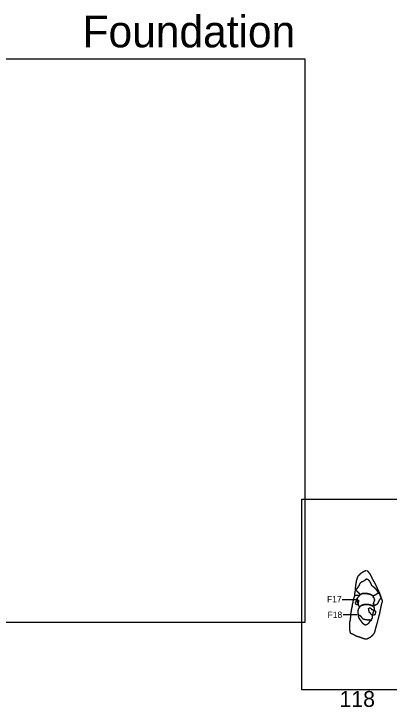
# Model space of a CAD drawing. Extents: x -623 to -500, y -307 to -252.
# Drawn here: x -549.12 to -537.31, y -276.34 to -254.53 of the extents above; entities that cross this region are included whole.
import ezdxf

# ---------------------------------------------------------------- set-up
doc = ezdxf.new("R2010")
doc.units = 0
for name, color, linetype in [('Feature Numbers', 7, 'Continuous'), ('Foundation Outline', 7, 'Continuous'), ('Post Remains', 7, 'Continuous'), ('Posthole', 7, 'Continuous'), ('Postmold', 7, 'Continuous'), ('Quadrat Lines', 7, 'Continuous'), ('Quadrat Numbers', 7, 'Continuous'), ('Stone', 7, 'Continuous'), ('Text', 7, 'Continuous')]:
    doc.layers.add(name, color=color, linetype=linetype)

msp = doc.modelspace()

# ---------------------------------------------------------------- linework, layer by layer
at = {"layer": 'Feature Numbers'}
for p, q in [((-538.795, -272.959), (-538.283, -272.959)), ((-538.762, -273.431), (-538.323, -273.431))]:
    msp.add_line(p, q, dxfattribs=at)
at = {"layer": 'Foundation Outline'}
msp.add_lwpolyline([(-589.96, -273.669), (-539.96, -273.669), (-539.96, -255.96), (-589.96, -255.96)], close=True, dxfattribs=at)
at = {"layer": 'Post Remains'}
for points in [[(-537.937, -273.218), (-537.908, -273.22), (-537.886, -273.235), (-537.873, -273.258), (-537.861, -273.27), (-537.846, -273.275), (-537.826, -273.276), (-537.793, -273.278), (-537.779, -273.296), (-537.758, -273.309), (-537.746, -273.324), (-537.736, -273.351), (-537.743, -273.373), (-537.753, -273.389), (-537.756, -273.409), (-537.762, -273.425), (-537.773, -273.443), (-537.791, -273.448), (-537.806, -273.452), (-537.828, -273.453), (-537.848, -273.452), (-537.862, -273.442), (-537.874, -273.425), (-537.888, -273.407), (-537.901, -273.391), (-537.912, -273.378), (-537.928, -273.367), (-537.939, -273.356), (-537.945, -273.331), (-537.945, -273.311), (-537.951, -273.29), (-537.949, -273.267), (-537.96, -273.248), (-537.957, -273.229)], [(-538.263, -273.439), (-538.239, -273.449), (-538.215, -273.47), (-538.187, -273.509), (-538.159, -273.538), (-538.129, -273.57), (-538.103, -273.577), (-538.065, -273.582), (-538.024, -273.586), (-537.984, -273.598), (-537.942, -273.587), (-537.908, -273.598), (-537.887, -273.598), (-537.879, -273.605), (-537.891, -273.622), (-537.907, -273.636), (-537.925, -273.649), (-537.941, -273.668), (-537.949, -273.685), (-537.96, -273.702), (-537.972, -273.715), (-537.988, -273.73), (-538.009, -273.743), (-538.021, -273.748), (-538.044, -273.758), (-538.058, -273.764), (-538.083, -273.757), (-538.108, -273.736), (-538.134, -273.713), (-538.154, -273.693), (-538.17, -273.669), (-538.186, -273.642), (-538.209, -273.615), (-538.223, -273.595), (-538.236, -273.578), (-538.254, -273.548), (-538.263, -273.524), (-538.272, -273.497), (-538.277, -273.476), (-538.277, -273.447), (-538.277, -273.44)]]:
    msp.add_open_spline(points, degree=2, dxfattribs=at)
at = {"layer": 'Posthole'}
msp.add_open_spline([(-538.024, -272.039), (-537.979, -272.068), (-537.945, -272.117), (-537.915, -272.155), (-537.882, -272.221), (-537.849, -272.296), (-537.801, -272.379), (-537.762, -272.454), (-537.737, -272.504), (-537.692, -272.593), (-537.662, -272.671), (-537.631, -272.72), (-537.618, -272.754), (-537.613, -272.771), (-537.605, -272.794), (-537.6, -272.809), (-537.592, -272.827), (-537.583, -272.85), (-537.576, -272.872), (-537.568, -272.896), (-537.561, -272.914), (-537.538, -272.964), (-537.531, -273.019), (-537.558, -273.101), (-537.574, -273.178), (-537.587, -273.242), (-537.602, -273.307), (-537.616, -273.398), (-537.639, -273.477), (-537.673, -273.626), (-537.701, -273.72), (-537.729, -273.813), (-537.755, -273.908), (-537.782, -274.014), (-537.819, -274.063), (-537.867, -274.115), (-537.913, -274.151), (-537.946, -274.169), (-537.985, -274.188), (-538.032, -274.21), (-538.087, -274.2), (-538.143, -274.178), (-538.195, -274.161), (-538.242, -274.143), (-538.298, -274.128), (-538.35, -274.109), (-538.4, -274.081), (-538.436, -274.059), (-538.469, -274.042), (-538.499, -274.042), (-538.527, -274.013), (-538.537, -273.971), (-538.548, -273.92), (-538.548, -273.856), (-538.548, -273.802), (-538.548, -273.707), (-538.548, -273.643), (-538.53, -273.603), (-538.53, -273.559), (-538.518, -273.51), (-538.518, -273.459), (-538.518, -273.407), (-538.508, -273.368), (-538.501, -273.317), (-538.491, -273.253), (-538.479, -273.211), (-538.47, -273.161), (-538.462, -273.108), (-538.452, -273.071), (-538.444, -273.006), (-538.427, -272.954), (-538.422, -272.916), (-538.404, -272.874), (-538.39, -272.83), (-538.39, -272.772), (-538.385, -272.734), (-538.38, -272.707), (-538.376, -272.687), (-538.376, -272.663), (-538.373, -272.608), (-538.359, -272.497), (-538.345, -272.412), (-538.333, -272.348), (-538.313, -272.287), (-538.297, -272.237), (-538.271, -272.198), (-538.23, -272.157), (-538.181, -272.113), (-538.136, -272.085), (-538.09, -272.057), (-538.05, -272.041)], degree=2, dxfattribs=at)
at = {"layer": 'Postmold'}
for points in [[(-538.239, -273.193), (-538.26, -273.17), (-538.271, -273.125), (-538.316, -273.019), (-538.316, -272.924), (-538.293, -272.885), (-538.263, -272.852), (-538.226, -272.811), (-538.188, -272.781), (-538.141, -272.767), (-538.094, -272.767), (-538.032, -272.767), (-537.959, -272.777), (-537.901, -272.797), (-537.864, -272.809), (-537.827, -272.841), (-537.804, -272.878), (-537.796, -272.915), (-537.777, -272.95), (-537.776, -272.982), (-537.788, -273.019), (-537.803, -273.047), (-537.811, -273.065), (-537.815, -273.1), (-537.82, -273.133), (-537.822, -273.148), (-537.823, -273.16), (-537.834, -273.161), (-537.845, -273.155), (-537.854, -273.15), (-537.866, -273.144), (-537.884, -273.136), (-537.901, -273.129), (-537.916, -273.125), (-537.937, -273.12), (-537.951, -273.118), (-537.962, -273.116), (-537.981, -273.113), (-537.999, -273.112), (-538.01, -273.112), (-538.02, -273.112), (-538.041, -273.112), (-538.047, -273.112), (-538.057, -273.112), (-538.067, -273.112), (-538.074, -273.112), (-538.086, -273.114), (-538.098, -273.116), (-538.111, -273.12), (-538.127, -273.124), (-538.138, -273.127), (-538.149, -273.131), (-538.16, -273.134), (-538.174, -273.139), (-538.183, -273.143), (-538.192, -273.149), (-538.2, -273.154), (-538.207, -273.16), (-538.215, -273.167), (-538.222, -273.172), (-538.229, -273.18), (-538.236, -273.188), (-538.238, -273.191)], [(-538.277, -273.445), (-538.279, -273.429), (-538.28, -273.408), (-538.288, -273.379), (-538.288, -273.355), (-538.286, -273.322), (-538.283, -273.288), (-538.277, -273.259), (-538.26, -273.231), (-538.247, -273.201), (-538.223, -273.173), (-538.184, -273.14), (-538.137, -273.128), (-538.088, -273.111), (-538.047, -273.111), (-537.983, -273.111), (-537.905, -273.126), (-537.855, -273.149), (-537.808, -273.177), (-537.792, -273.199), (-537.783, -273.235), (-537.783, -273.267), (-537.792, -273.278), (-537.844, -273.459), (-537.844, -273.489), (-537.844, -273.516), (-537.853, -273.554), (-537.87, -273.579), (-537.873, -273.596), (-537.882, -273.605), (-537.884, -273.61), (-537.888, -273.617), (-537.893, -273.623), (-537.9, -273.63), (-537.908, -273.637), (-537.914, -273.641), (-537.917, -273.644), (-537.924, -273.65), (-537.928, -273.653), (-537.934, -273.659), (-537.937, -273.664), (-537.942, -273.67), (-537.945, -273.676), (-537.949, -273.683), (-537.951, -273.687), (-537.955, -273.693), (-537.958, -273.698), (-537.961, -273.702), (-537.965, -273.706), (-537.97, -273.712), (-537.975, -273.717), (-537.982, -273.724), (-537.991, -273.732), (-537.999, -273.737), (-538.007, -273.742), (-538.013, -273.744), (-538.022, -273.749), (-538.031, -273.752), (-538.039, -273.756), (-538.044, -273.758), (-538.049, -273.76), (-538.054, -273.762), (-538.059, -273.762), (-538.069, -273.762), (-538.078, -273.757), (-538.085, -273.753), (-538.097, -273.745), (-538.103, -273.74), (-538.111, -273.733), (-538.119, -273.726), (-538.13, -273.716), (-538.139, -273.707), (-538.149, -273.698), (-538.158, -273.687), (-538.164, -273.678), (-538.169, -273.669), (-538.174, -273.661), (-538.179, -273.654), (-538.186, -273.643), (-538.192, -273.634), (-538.198, -273.627), (-538.205, -273.618), (-538.21, -273.611), (-538.218, -273.601), (-538.226, -273.591), (-538.234, -273.579), (-538.243, -273.566), (-538.249, -273.556), (-538.254, -273.546), (-538.257, -273.538), (-538.262, -273.525), (-538.266, -273.514), (-538.269, -273.504), (-538.272, -273.495), (-538.274, -273.486), (-538.276, -273.479), (-538.276, -273.473), (-538.277, -273.468), (-538.277, -273.46), (-538.277, -273.452), (-538.277, -273.448)]]:
    msp.add_open_spline(points, degree=2, dxfattribs=at)
at = {"layer": 'Quadrat Lines'}
msp.add_lwpolyline([(-540.06, -269.8), (-536.06, -269.8), (-536.06, -275.8), (-540.06, -275.8)], close=True, dxfattribs=at)
at = {"layer": 'Stone'}
for points in [[(-538.22, -272.808), (-538.243, -272.828), (-538.277, -272.834), (-538.34, -272.831), (-538.391, -272.831), (-538.391, -272.763), (-538.382, -272.721), (-538.375, -272.677), (-538.363, -272.66), (-538.331, -272.619), (-538.294, -272.574), (-538.266, -272.54), (-538.232, -272.459), (-538.204, -272.414), (-538.166, -272.394), (-538.126, -272.377), (-538.088, -272.36), (-538.057, -272.33), (-538.035, -272.306), (-537.993, -272.317), (-537.96, -272.342), (-537.94, -272.366), (-537.914, -272.409), (-537.898, -272.448), (-537.881, -272.482), (-537.872, -272.507), (-537.83, -272.536), (-537.792, -272.569), (-537.769, -272.591), (-537.744, -272.618), (-537.716, -272.65), (-537.7, -272.672), (-537.683, -272.7), (-537.67, -272.725), (-537.67, -272.749), (-537.67, -272.762), (-537.687, -272.773), (-537.702, -272.784), (-537.723, -272.798), (-537.735, -272.807), (-537.75, -272.817), (-537.764, -272.823), (-537.784, -272.832), (-537.804, -272.839), (-537.819, -272.845), (-537.823, -272.845), (-537.831, -272.84), (-537.849, -272.823), (-537.877, -272.806), (-537.907, -272.795), (-537.932, -272.787), (-537.97, -272.777), (-538.002, -272.771), (-538.037, -272.769), (-538.051, -272.769), (-538.082, -272.769), (-538.116, -272.769), (-538.143, -272.769), (-538.17, -272.774), (-538.197, -272.788)], [(-538.363, -272.66), (-538.337, -272.682), (-538.31, -272.704), (-538.288, -272.726), (-538.262, -272.755), (-538.24, -272.781), (-538.228, -272.798), (-538.22, -272.808)], [(-537.812, -273.076), (-537.805, -273.105), (-537.795, -273.125), (-537.787, -273.141), (-537.775, -273.147), (-537.758, -273.132), (-537.719, -273.113), (-537.695, -273.1), (-537.658, -273.069), (-537.648, -273.037), (-537.634, -273.006), (-537.621, -272.978), (-537.6, -272.947), (-537.579, -272.924), (-537.563, -272.907), (-537.574, -272.873), (-537.588, -272.836), (-537.601, -272.803), (-537.61, -272.783), (-537.615, -272.757), (-537.644, -272.744), (-537.678, -272.768), (-537.705, -272.786), (-537.726, -272.801), (-537.747, -272.816), (-537.779, -272.829), (-537.807, -272.839), (-537.82, -272.847), (-537.82, -272.847), (-537.829, -272.852), (-537.819, -272.883)], [(-538.296, -272.884), (-538.323, -272.919), (-538.342, -272.944), (-538.354, -272.962), (-538.354, -272.982), (-538.35, -273.005), (-538.35, -273.021), (-538.368, -273.045), (-538.389, -273.066), (-538.38, -273.083), (-538.359, -273.097), (-538.34, -273.108), (-538.325, -273.114), (-538.312, -273.114), (-538.296, -273.109), (-538.274, -273.077), (-538.269, -272.981)]]:
    msp.add_open_spline(points, degree=2, dxfattribs=at)

# ---------------------------------------------------------------- texts
at = {"layer": 'Feature Numbers'}
for s, p in [('F17', (-539.267, -273.041)), ('F18', (-539.251, -273.536))]:
    msp.add_text(s, height=0.2, dxfattribs=at).set_placement(p)
at = {"layer": 'Quadrat Numbers'}
msp.add_text('118', height=0.5, dxfattribs=at).set_placement((-538.874, -276.335))
at = {"layer": 'Text'}
msp.add_text('Foundation', height=1, dxfattribs=at).set_placement((-546.959, -255.583))

doc.saveas('drawing.dxf')
